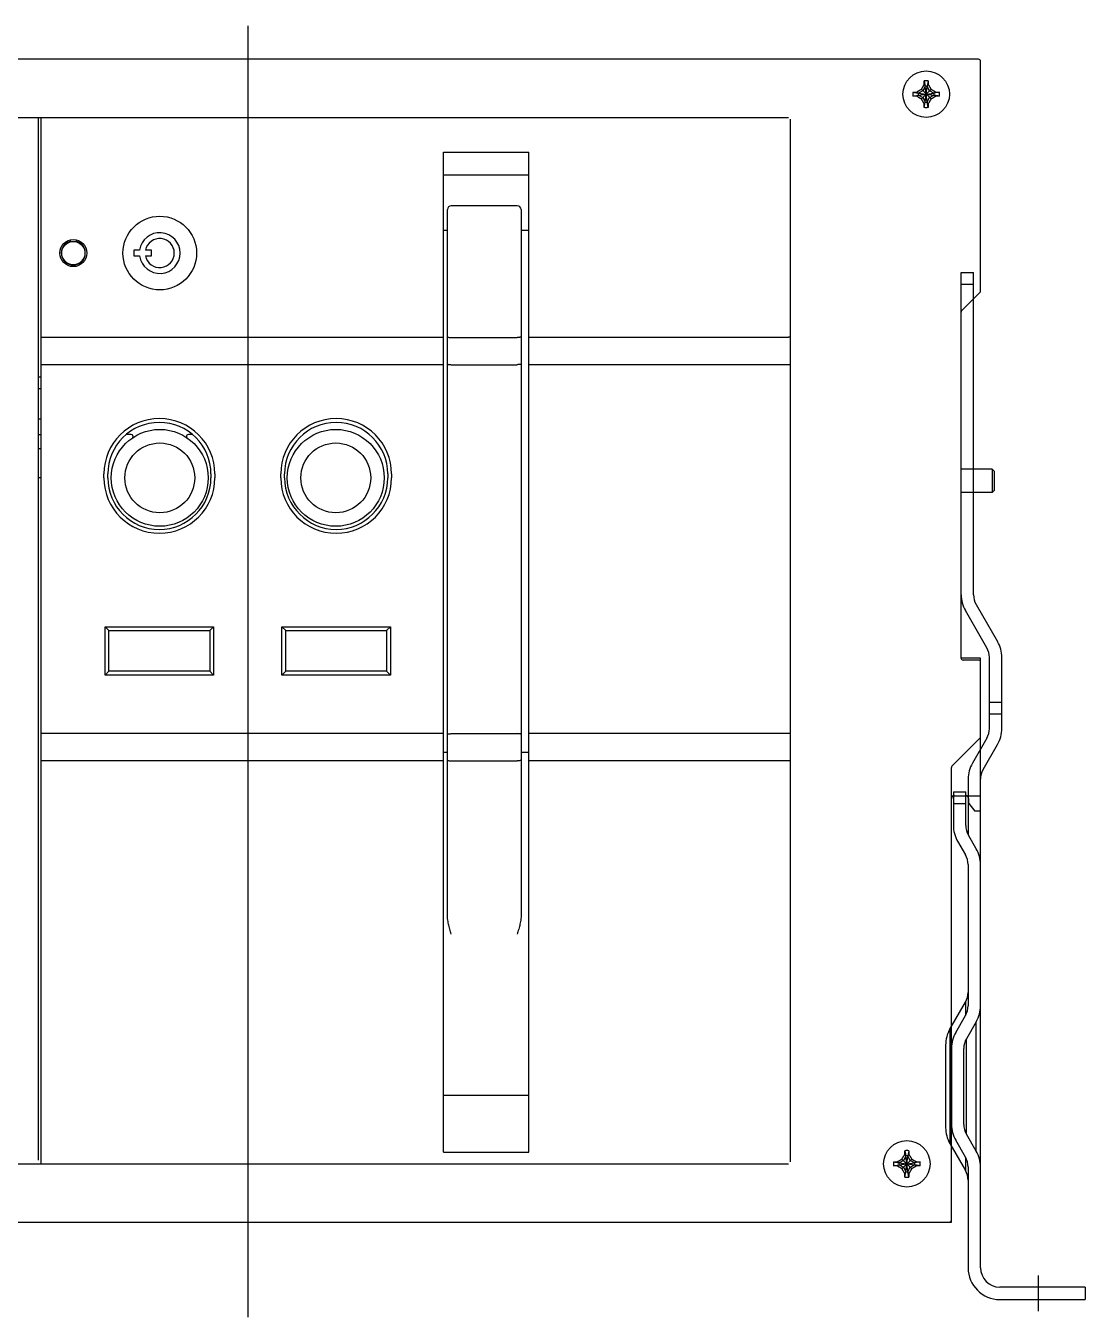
# Model space of a CAD drawing. Header units: inches. Extents: x 0 to 432, y 0 to 333.
# Drawn here: x 158.8 to 432, y 0 to 333.2 of the extents above; entities that cross this region are included whole.
import ezdxf

# ---------------------------------------------------------------- set-up
doc = ezdxf.new("R2010")
doc.units = ezdxf.units.IN
doc.layers.add('1', color=1, linetype='Continuous')

# ---------------------------------------------------------------- blocks, each defined once
blk = doc.blocks.new('A$C7F836B4E')
at = {"color": 7, "linetype": 'Continuous'}
for p, q in [((4, 184.84), (4, 268)), ((4, 268), (7.2, 268)), ((7.2, 184.84), (7.2, 268)), ((4, 265), (7.2, 265)), ((10.63, 171.16), (5.1, 180.74)), ((7.87, 182.34), (13.4, 172.76)), ((11.3, 150.34), (11.3, 168.66)), ((14.5, 150.34), (14.5, 168.66)), ((14.5, 157), (11.3, 157)), ((14.5, 154), (11.3, 154)), ((10.63, 147.84), (6.9, 141.38)), ((9.67, 139.78), (13.4, 146.24)), ((5.8, 137.28), (5.8, 122.99)), ((9, 11.2), (9, 137.28)), ((2, 134), (2, 125.34)), ((2, 134), (5.2, 134)), ((5.2, 125.34), (5.2, 134)), ((2, 131), (5.2, 131)), ((3.1, 121.24), (5.13, 117.72)), ((7.9, 119.32), (5.87, 122.84)), ((5.8, 115.22), (5.8, 78.79)), ((1.1, 72.76), (5.13, 79.74)), ((5.13, 79.74), (5.13, 76.29)), ((2.6, 71.9), (5.13, 76.29)), ((7.9, 74.69), (5.37, 70.3)), ((7.9, 41.31), (7.9, 74.69)), ((1.1, 72.76), (1.1, 43.24)), ((5.37, 45.7), (5.37, 70.3)), ((0, 68.66), (0, 47.34)), ((1.5, 67.8), (1.5, 48.2)), ((4.7, 48.2), (4.7, 67.8)), ((5.13, 39.71), (2.6, 44.1)), ((7.9, 41.31), (5.37, 45.7)), ((1.1, 43.24), (5.13, 36.26)), ((5.13, 39.71), (5.13, 36.26)), ((5.8, 37.21), (5.8, 11.2)), ((36, 6.2), (14, 6.2)), ((36, 6.2), (36, 3)), ((14, 3), (36, 3))]:
    blk.add_line(p, q, dxfattribs=at)
for centre, radius, start, end in [((12.2, 184.84), 8.2, 180, 210), ((12.2, 184.84), 5, 180, 210), ((6.3, 168.66), 5, 0, 30), ((6.3, 168.66), 8.2, 0, 30), ((6.3, 150.34), 5, 330, 0), ((6.3, 150.34), 8.2, 330, 0), ((14, 137.28), 8.2, 150, 180), ((14, 137.28), 5, 150, 180), ((10.2, 125.34), 8.2, 180, 210), ((10.2, 125.34), 5, 180, 210), ((0.8, 115.22), 5, 0, 30), ((0.8, 115.22), 8.2, 0, 30), ((0.8, 82.24), 5, 330, 360), ((0.8, 78.79), 5, 330, 0), ((0.8, 78.79), 8.2, 330, 0), ((8.2, 68.66), 8.2, 150, 180), ((9.7, 67.8), 8.2, 150, 180), ((9.7, 67.8), 5, 150, 180), ((8.2, 47.34), 8.2, 180, 210), ((9.7, 48.2), 8.2, 180, 210), ((9.7, 48.2), 5, 180, 210), ((0.8, 37.21), 8.2, 0, 30), ((0.8, 37.21), 5, 0, 30), ((0.8, 33.76), 5, 0, 30), ((14, 11.2), 8.2, 180, 270), ((14, 11.2), 5, 180, 270)]:
    blk.add_arc(centre, radius, start, end, dxfattribs=at)
at = {"layer": '1'}
blk.add_line((24, 0), (24, 9.2), dxfattribs=at)
blk = doc.blocks.new('hd2')
at = {"color": 7, "linetype": 'Continuous'}
for p, q in [((55144.46, -9607.38), (54767.66, -9607.38)), ((55144.96, -9667.17), (55144.96, -9607.88)), ((55129.71, -9617.63), (55132.21, -9615.13)), ((55129.71, -9615.13), (55132.21, -9617.63)), ((55130.71, -9614.43), (55130.09, -9615.51)), ((55130.43, -9613.92), (55130.71, -9614.43)), ((55130.46, -9612.98), (55130.71, -9614.33)), ((55130.71, -9618.44), (55131.21, -9614.33)), ((55130.71, -9614.33), (55130.71, -9614.43)), ((55131.21, -9618.44), (55130.71, -9614.33)), ((55130.71, -9618.34), (55131.21, -9614.43)), ((55131.21, -9618.34), (55130.71, -9614.43)), ((55131.46, -9612.98), (55131.21, -9614.33)), ((55131.21, -9614.43), (55131.48, -9613.92)), ((55131.21, -9614.43), (55131.21, -9614.33)), ((55131.83, -9615.51), (55131.21, -9614.43)), ((55127.55, -9615.88), (55128.9, -9616.13)), ((55127.55, -9616.88), (55128.9, -9616.63)), ((55128.5, -9615.86), (55129, -9616.13)), ((55128.5, -9616.91), (55129, -9616.63)), ((55129, -9616.13), (55128.9, -9616.13)), ((55128.9, -9616.63), (55133.01, -9616.13)), ((55128.9, -9616.13), (55133.01, -9616.63)), ((55128.9, -9616.63), (55129, -9616.63)), ((55130.09, -9615.51), (55129, -9616.13)), ((55129, -9616.63), (55132.91, -9616.13)), ((55129, -9616.13), (55132.91, -9616.63)), ((55129, -9616.63), (55130.09, -9617.26)), ((55130.09, -9617.26), (55130.71, -9618.34)), ((55130.71, -9618.34), (55130.43, -9618.84)), ((55130.46, -9619.79), (55130.71, -9618.44)), ((55130.71, -9618.34), (55130.71, -9618.44)), ((55131.21, -9618.34), (55131.83, -9617.26)), ((55131.21, -9618.44), (55131.21, -9618.34)), ((55131.48, -9618.84), (55131.21, -9618.34)), ((55131.46, -9619.79), (55131.21, -9618.44)), ((55132.91, -9616.13), (55131.83, -9615.51)), ((55131.83, -9617.26), (55132.91, -9616.63)), ((55133.42, -9615.86), (55132.91, -9616.13)), ((55133.01, -9616.13), (55132.91, -9616.13)), ((55132.91, -9616.63), (55133.01, -9616.63)), ((55132.91, -9616.63), (55133.42, -9616.91)), ((55134.36, -9615.88), (55133.01, -9616.13)), ((55134.36, -9616.88), (55133.01, -9616.63)), ((54815.96, -9622.38), (55095.46, -9622.38)), ((54901.96, -9891.38), (54901.96, -9622.38)), ((54902.66, -9892.38), (54902.66, -9622.38)), ((55095.96, -9891.88), (55095.96, -9622.88)), ((55006.46, -9889.38), (55006.46, -9631.38)), ((55006.46, -9631.38), (55028.46, -9631.38)), ((55028.46, -9889.38), (55028.46, -9631.38)), ((55006.46, -9637.16), (55028.46, -9637.16)), ((55025.46, -9645.18), (55008.46, -9645.18)), ((55007.46, -9828.3), (55007.46, -9646.18)), ((55026.46, -9646.18), (55026.46, -9828.3)), ((55006.46, -9651.5), (55007.46, -9651.5)), ((55026.46, -9651.5), (55028.46, -9651.5)), ((54910.11, -9653.99), (54910.11, -9654.4)), ((54910.26, -9654.18), (54910.11, -9654.18)), ((54910.26, -9654.46), (54910.26, -9653.96)), ((54911.66, -9653.96), (54911.66, -9654.46)), ((54911.81, -9654.18), (54911.66, -9654.18)), ((54911.81, -9654.4), (54911.81, -9653.99)), ((54928.06, -9656.63), (54926.56, -9656.63)), ((54926.56, -9656.63), (54926.56, -9658.13)), ((54926.56, -9658.13), (54928.06, -9658.13)), ((54931.09, -9656.63), (54929.59, -9656.63)), ((54929.59, -9658.13), (54931.09, -9658.13)), ((54931.09, -9658.13), (54931.09, -9656.63)), ((55140.11, -9672.24), (55144.81, -9667.53)), ((55139.96, -9761.88), (55139.96, -9672.59)), ((54902.66, -9679.08), (55006.46, -9679.08)), ((55008.46, -9679.18), (55025.46, -9679.18)), ((55028.46, -9679.08), (55095.46, -9679.08)), ((54902.66, -9686.15), (55006.46, -9686.15)), ((55008.46, -9686.18), (55025.46, -9686.18)), ((55028.46, -9686.15), (55095.46, -9686.15)), ((54902.66, -9689.38), (54901.96, -9689.38)), ((54902.66, -9692.38), (54902.16, -9692.38)), ((54901.96, -9700.18), (54902.66, -9700.18)), ((54901.96, -9704.18), (54902.66, -9704.18)), ((54925.88, -9704.18), (54924.64, -9704.18)), ((54941.68, -9704.18), (54940.64, -9704.18)), ((54902.66, -9707.88), (54901.96, -9707.88)), ((54902.66, -9715.38), (54901.96, -9715.38)), ((54918.86, -9715.38), (54918.86, -9714.38)), ((54919.86, -9715.38), (54919.86, -9714.38)), ((54946.46, -9714.38), (54946.46, -9715.38)), ((54947.46, -9714.38), (54947.46, -9715.38)), ((54964.46, -9715.38), (54964.46, -9714.38)), ((54965.46, -9715.38), (54965.46, -9714.38)), ((54992.06, -9714.38), (54992.06, -9715.38)), ((54993.06, -9714.38), (54993.06, -9715.38)), ((55147.96, -9713.13), (55139.96, -9713.13)), ((55148.46, -9713.63), (55147.96, -9713.13)), ((55147.96, -9713.13), (55147.96, -9719.13)), ((55148.46, -9713.63), (55148.46, -9718.63)), ((55148.46, -9718.63), (55147.96, -9719.13)), ((55147.96, -9719.13), (55139.96, -9719.13)), ((54919.16, -9753.78), (54947.16, -9753.78)), ((54919.16, -9753.78), (54920.16, -9754.78)), ((54919.16, -9766.28), (54919.16, -9753.78)), ((54920.16, -9754.78), (54946.16, -9754.78)), ((54920.16, -9765.28), (54920.16, -9754.78)), ((54947.16, -9753.78), (54946.16, -9754.78)), ((54946.16, -9754.78), (54946.16, -9765.28)), ((54947.16, -9753.78), (54947.16, -9766.28)), ((54964.76, -9753.78), (54992.76, -9753.78)), ((54964.76, -9753.78), (54965.76, -9754.78)), ((54964.76, -9766.28), (54964.76, -9753.78)), ((54965.76, -9754.78), (54991.76, -9754.78)), ((54965.76, -9765.28), (54965.76, -9754.78)), ((54992.76, -9753.78), (54991.76, -9754.78)), ((54991.76, -9754.78), (54991.76, -9765.28)), ((54992.76, -9753.78), (54992.76, -9766.28)), ((55144.96, -9761.88), (55139.96, -9761.88)), ((55144.96, -9801.38), (55144.96, -9761.88)), ((54919.16, -9766.28), (54920.16, -9765.28)), ((54946.16, -9765.28), (54920.16, -9765.28)), ((54947.16, -9766.28), (54946.16, -9765.28)), ((54964.76, -9766.28), (54965.76, -9765.28)), ((54991.76, -9765.28), (54965.76, -9765.28)), ((54992.76, -9766.28), (54991.76, -9765.28)), ((55144.46, -9762.38), (55140.46, -9762.38)), ((54947.16, -9766.28), (54919.16, -9766.28)), ((54992.76, -9766.28), (54964.76, -9766.28)), ((54902.66, -9781.21), (55006.46, -9781.21)), ((55008.46, -9781.38), (55025.46, -9781.38)), ((55028.46, -9781.21), (55095.46, -9781.21)), ((55137.61, -9789.74), (55144.81, -9782.53)), ((54902.66, -9788.28), (55006.46, -9788.28)), ((55006.46, -9786.18), (55007.46, -9786.18)), ((55008.46, -9788.38), (55025.46, -9788.38)), ((55026.46, -9786.18), (55028.46, -9786.18)), ((55028.46, -9788.28), (55095.46, -9788.28)), ((55137.46, -9907.38), (55137.46, -9790.09)), ((55138.26, -9797.38), (55144.96, -9797.38)), ((55141.96, -9799.38), (55141.96, -9798.18)), ((55141.96, -9799.38), (55143.46, -9801.38)), ((55144.96, -9801.38), (55143.46, -9801.38)), ((55006.46, -9874.64), (55028.46, -9874.64)), ((55006.46, -9889.38), (55028.46, -9889.38)), ((55122.55, -9891.88), (55123.9, -9892.13)), ((55123.5, -9891.86), (55124, -9892.13)), ((55125.09, -9891.51), (55124, -9892.13)), ((55124.71, -9891.13), (55127.21, -9893.63)), ((55124.71, -9893.63), (55127.21, -9891.13)), ((55125.71, -9890.43), (55125.09, -9891.51)), ((55125.43, -9889.92), (55125.71, -9890.43)), ((55125.46, -9888.98), (55125.71, -9890.33)), ((55126.21, -9894.44), (55125.71, -9890.33)), ((55125.71, -9890.33), (55125.71, -9890.43)), ((55125.71, -9894.44), (55126.21, -9890.33)), ((55126.21, -9894.34), (55125.71, -9890.43)), ((55125.71, -9894.34), (55126.21, -9890.43)), ((55126.46, -9888.98), (55126.21, -9890.33)), ((55126.21, -9890.43), (55126.48, -9889.92)), ((55126.21, -9890.43), (55126.21, -9890.33)), ((55126.83, -9891.51), (55126.21, -9890.43)), ((55127.91, -9892.13), (55126.83, -9891.51)), ((55128.42, -9891.86), (55127.91, -9892.13)), ((55129.36, -9891.88), (55128.01, -9892.13)), ((54816.46, -9892.38), (55095.46, -9892.38)), ((55122.55, -9892.88), (55123.9, -9892.63)), ((55123.5, -9892.91), (55124, -9892.63)), ((55123.9, -9892.63), (55128.01, -9892.13)), ((55124, -9892.13), (55123.9, -9892.13)), ((55123.9, -9892.13), (55128.01, -9892.63)), ((55123.9, -9892.63), (55124, -9892.63)), ((55124, -9892.63), (55127.91, -9892.13)), ((55124, -9892.13), (55127.91, -9892.63)), ((55124, -9892.63), (55125.09, -9893.26)), ((55125.09, -9893.26), (55125.71, -9894.34)), ((55125.71, -9894.34), (55125.43, -9894.84)), ((55125.46, -9895.79), (55125.71, -9894.44)), ((55125.71, -9894.34), (55125.71, -9894.44)), ((55126.21, -9894.34), (55126.83, -9893.26)), ((55126.48, -9894.84), (55126.21, -9894.34)), ((55126.21, -9894.44), (55126.21, -9894.34)), ((55126.46, -9895.79), (55126.21, -9894.44)), ((55126.83, -9893.26), (55127.91, -9892.63)), ((55128.01, -9892.13), (55127.91, -9892.13)), ((55127.91, -9892.63), (55128.01, -9892.63)), ((55127.91, -9892.63), (55128.42, -9892.91)), ((55129.36, -9892.88), (55128.01, -9892.63)), ((54774.46, -9907.38), (55137.46, -9907.38))]:
    blk.add_line(p, q, dxfattribs=at)
for centre, radius in [((55130.96, -9616.38), 6), ((54933.26, -9657.38), 9.5), ((54910.96, -9657.38), 3.5), ((54910.96, -9657.38), 3), ((54933.26, -9715.38), 12.5), ((54978.66, -9715.38), 12.5), ((54933.26, -9715.38), 9), ((54978.66, -9715.38), 9), ((55125.96, -9892.38), 6)]:
    blk.add_circle(centre, radius, dxfattribs=at)
for centre, radius, start, end in [((55144.46, -9607.88), 0.5, 0, 90), ((55130.96, -9616.38), 3.44, 81.6724, 98.3276), ((55130.96, -9616.38), 2.07, 83.0633, 96.9367), ((55130.96, -9616.38), 3.44, 171.6724, 188.3276), ((55130.96, -9616.38), 2.07, 173.0633, 186.9367), ((55130.96, -9616.38), 2.07, 263.0633, 276.9367), ((55130.96, -9616.38), 2.07, 353.0633, 6.9367), ((55130.96, -9616.38), 3.44, 351.6724, 8.3276), ((55130.96, -9616.38), 3.44, 261.6724, 278.3276), ((55008.46, -9646.18), 1, 90.0031, 180), ((55025.46, -9646.18), 1, 0, 90), ((54910.96, -9657.38), 3.1, 105.914, 74.086), ((54933.26, -9657.38), 5.25, 188.2132, 171.7868), ((54933.26, -9657.38), 3.75, 191.537, 168.463), ((55144.46, -9667.17), 0.5, 315, 0), ((55140.46, -9672.59), 0.5, 135, 180), ((54933.16, -9714.38), 14.3, 0, 180), ((54933.16, -9714.38), 13.3, 0, 180), ((54978.76, -9714.38), 14.3, 0, 180), ((54978.76, -9714.38), 13.3, 0, 180), ((54925.88, -9704.68), 0.5, 33.5028, 90.0092), ((54940.64, -9704.68), 0.5, 89.9912, 146.4971), ((54933.16, -9715.38), 14.3, 180, 0), ((54933.16, -9715.38), 13.3, 180, 0), ((54978.76, -9715.38), 14.3, 180, 0), ((54978.76, -9715.38), 13.3, 180, 0), ((55140.46, -9761.88), 0.5, 180, 270), ((55144.46, -9762.88), 0.5, 0, 90), ((55144.46, -9782.17), 0.5, 315, 0), ((55137.96, -9790.09), 0.5, 135, 180), ((55138.26, -9798.18), 0.8, 90, 180), ((55141.16, -9798.18), 0.8, 0, 90), ((55125.96, -9892.38), 3.44, 171.6724, 188.3276), ((55125.96, -9892.38), 3.44, 81.6724, 98.3276), ((55125.96, -9892.38), 2.07, 83.0633, 96.9367), ((55125.96, -9892.38), 3.44, 351.6724, 8.3276), ((55125.96, -9892.38), 2.07, 173.0633, 186.9367), ((55125.96, -9892.38), 2.07, 263.0633, 276.9367), ((55125.96, -9892.38), 2.07, 353.0633, 6.9367), ((55125.96, -9892.38), 3.44, 261.6724, 278.3276), ((55136.96, -9906.88), 0.5, 270, 0)]:
    blk.add_arc(centre, radius, start, end, dxfattribs=at)
for points, knots in [([(55128.5, -9615.86), (55128.56, -9615.82), (55128.67, -9615.75), (55128.83, -9615.65), (55128.99, -9615.56), (55129.14, -9615.47), (55129.28, -9615.38), (55129.42, -9615.3), (55129.57, -9615.21), (55129.66, -9615.16), (55129.71, -9615.13)], [0, 0, 0, 0, 0.205376, 0.395512, 0.574302, 0.745883, 0.913975, 1.079959, 1.244816, 1.409818, 1.409818, 1.409818, 1.409818]), ([(55129.71, -9615.13), (55129.74, -9615.08), (55129.79, -9614.99), (55129.88, -9614.85), (55129.96, -9614.7), (55130.05, -9614.56), (55130.14, -9614.41), (55130.23, -9614.26), (55130.33, -9614.09), (55130.4, -9613.98), (55130.43, -9613.92)], [0, 0, 0, 0, 0.165032, 0.329913, 0.495916, 0.664027, 0.835601, 1.014352, 1.204449, 1.409818, 1.409818, 1.409818, 1.409818]), ([(55130.43, -9613.92), (55130.43, -9613.88), (55130.44, -9613.79), (55130.44, -9613.65), (55130.44, -9613.56), (55130.44, -9613.51)], [0, 0, 0, 0, 0.1303623, 0.2663977, 0.408073, 0.408073, 0.408073, 0.408073]), ([(55130.44, -9613.51), (55130.45, -9613.45), (55130.45, -9613.33), (55130.45, -9613.15), (55130.46, -9613.04), (55130.46, -9612.98)], [0, 0, 0, 0, 0.1820912, 0.3611827, 0.5369597, 0.5369597, 0.5369597, 0.5369597]), ([(55131.46, -9612.98), (55131.46, -9613.04), (55131.46, -9613.15), (55131.47, -9613.33), (55131.47, -9613.45), (55131.48, -9613.51)], [0, 0, 0, 0, 0.175777, 0.3548685, 0.5369597, 0.5369597, 0.5369597, 0.5369597]), ([(55131.48, -9613.51), (55131.48, -9613.56), (55131.48, -9613.65), (55131.48, -9613.79), (55131.48, -9613.88), (55131.48, -9613.92)], [0, 0, 0, 0, 0.1414862, 0.2775215, 0.408073, 0.408073, 0.408073, 0.408073]), ([(55131.48, -9613.92), (55131.52, -9613.98), (55131.59, -9614.09), (55131.69, -9614.26), (55131.78, -9614.41), (55131.87, -9614.56), (55131.96, -9614.7), (55132.04, -9614.85), (55132.13, -9614.99), (55132.18, -9615.08), (55132.21, -9615.13)], [0, 0, 0, 0, 0.205369, 0.395466, 0.574217, 0.745791, 0.913902, 1.079905, 1.244785, 1.409818, 1.409818, 1.409818, 1.409818]), ([(55132.21, -9615.13), (55132.26, -9615.16), (55132.35, -9615.21), (55132.5, -9615.3), (55132.64, -9615.38), (55132.78, -9615.47), (55132.93, -9615.56), (55133.09, -9615.65), (55133.25, -9615.75), (55133.36, -9615.82), (55133.42, -9615.86)], [0, 0, 0, 0, 0.165148, 0.330103, 0.496173, 0.664375, 0.835987, 1.014646, 1.20459, 1.409818, 1.409818, 1.409818, 1.409818]), ([(55127.55, -9615.88), (55127.61, -9615.88), (55127.73, -9615.88), (55127.91, -9615.87), (55128.03, -9615.87), (55128.09, -9615.87)], [0, 0, 0, 0, 0.175777, 0.3548685, 0.5369597, 0.5369597, 0.5369597, 0.5369597]), ([(55128.09, -9616.9), (55128.03, -9616.9), (55127.91, -9616.89), (55127.73, -9616.89), (55127.61, -9616.88), (55127.55, -9616.88)], [0, 0, 0, 0, 0.1820912, 0.3611827, 0.5369597, 0.5369597, 0.5369597, 0.5369597]), ([(55128.09, -9615.87), (55128.14, -9615.87), (55128.23, -9615.86), (55128.37, -9615.86), (55128.46, -9615.86), (55128.5, -9615.86)], [0, 0, 0, 0, 0.1414932, 0.277527, 0.408073, 0.408073, 0.408073, 0.408073]), ([(55128.5, -9616.91), (55128.46, -9616.91), (55128.37, -9616.9), (55128.23, -9616.9), (55128.14, -9616.9), (55128.09, -9616.9)], [0, 0, 0, 0, 0.1303623, 0.2663977, 0.408073, 0.408073, 0.408073, 0.408073]), ([(55129.71, -9617.63), (55129.66, -9617.61), (55129.57, -9617.55), (55129.42, -9617.47), (55129.28, -9617.38), (55129.14, -9617.29), (55128.99, -9617.21), (55128.83, -9617.11), (55128.67, -9617.01), (55128.56, -9616.94), (55128.5, -9616.91)], [0, 0, 0, 0, 0.165032, 0.329913, 0.495916, 0.664027, 0.835601, 1.014351, 1.204449, 1.409818, 1.409818, 1.409818, 1.409818]), ([(55130.43, -9618.84), (55130.4, -9618.78), (55130.33, -9618.67), (55130.23, -9618.51), (55130.14, -9618.35), (55130.05, -9618.21), (55129.96, -9618.06), (55129.88, -9617.92), (55129.79, -9617.78), (55129.74, -9617.68), (55129.71, -9617.63)], [0, 0, 0, 0, 0.205305, 0.395403, 0.574189, 0.745798, 0.913922, 1.079923, 1.244793, 1.409818, 1.409818, 1.409818, 1.409818]), ([(55132.21, -9617.63), (55132.18, -9617.68), (55132.13, -9617.78), (55132.04, -9617.92), (55131.96, -9618.06), (55131.87, -9618.21), (55131.78, -9618.35), (55131.69, -9618.51), (55131.59, -9618.67), (55131.52, -9618.78), (55131.48, -9618.84)], [0, 0, 0, 0, 0.165148, 0.330103, 0.496173, 0.664376, 0.835987, 1.014646, 1.20459, 1.409818, 1.409818, 1.409818, 1.409818]), ([(55133.42, -9616.91), (55133.36, -9616.94), (55133.25, -9617.01), (55133.09, -9617.11), (55132.93, -9617.21), (55132.78, -9617.29), (55132.64, -9617.38), (55132.5, -9617.47), (55132.35, -9617.55), (55132.26, -9617.61), (55132.21, -9617.63)], [0, 0, 0, 0, 0.205369, 0.395466, 0.574217, 0.745791, 0.913902, 1.079905, 1.244785, 1.409818, 1.409818, 1.409818, 1.409818]), ([(55133.42, -9615.86), (55133.46, -9615.86), (55133.55, -9615.86), (55133.69, -9615.86), (55133.78, -9615.87), (55133.83, -9615.87)], [0, 0, 0, 0, 0.1303621, 0.2663976, 0.408073, 0.408073, 0.408073, 0.408073]), ([(55133.83, -9616.9), (55133.78, -9616.9), (55133.69, -9616.9), (55133.55, -9616.9), (55133.46, -9616.91), (55133.42, -9616.91)], [0, 0, 0, 0, 0.1414862, 0.2775215, 0.408073, 0.408073, 0.408073, 0.408073]), ([(55133.83, -9615.87), (55133.89, -9615.87), (55134.01, -9615.87), (55134.19, -9615.88), (55134.31, -9615.88), (55134.36, -9615.88)], [0, 0, 0, 0, 0.1820912, 0.3611827, 0.5369597, 0.5369597, 0.5369597, 0.5369597]), ([(55134.36, -9616.88), (55134.31, -9616.88), (55134.19, -9616.89), (55134.01, -9616.89), (55133.89, -9616.9), (55133.83, -9616.9)], [0, 0, 0, 0, 0.175777, 0.3548685, 0.5369597, 0.5369597, 0.5369597, 0.5369597]), ([(55130.44, -9619.25), (55130.44, -9619.2), (55130.44, -9619.11), (55130.44, -9618.97), (55130.43, -9618.89), (55130.43, -9618.84)], [0, 0, 0, 0, 0.1414864, 0.2775217, 0.408073, 0.408073, 0.408073, 0.408073]), ([(55130.46, -9619.79), (55130.46, -9619.73), (55130.45, -9619.61), (55130.45, -9619.43), (55130.45, -9619.31), (55130.44, -9619.25)], [0, 0, 0, 0, 0.175777, 0.3548685, 0.5369597, 0.5369597, 0.5369597, 0.5369597]), ([(55131.48, -9619.25), (55131.47, -9619.31), (55131.47, -9619.43), (55131.46, -9619.61), (55131.46, -9619.73), (55131.46, -9619.79)], [0, 0, 0, 0, 0.1820912, 0.3611827, 0.5369597, 0.5369597, 0.5369597, 0.5369597]), ([(55131.48, -9618.84), (55131.48, -9618.89), (55131.48, -9618.97), (55131.48, -9619.11), (55131.48, -9619.2), (55131.48, -9619.25)], [0, 0, 0, 0, 0.1303623, 0.2663977, 0.408073, 0.408073, 0.408073, 0.408073]), ([(55007.46, -9678.98), (55007.46, -9679.01), (55007.58, -9679.09), (55007.78, -9679.13), (55008.09, -9679.17), (55008.33, -9679.18), (55008.46, -9679.18)], [0, 0, 0, 0, 0.107699, 0.332146, 0.659765, 1.046704, 1.046704, 1.046704, 1.046704]), ([(55026.46, -9678.98), (55026.46, -9679.01), (55026.34, -9679.09), (55026.14, -9679.13), (55025.82, -9679.17), (55025.59, -9679.18), (55025.46, -9679.18)], [0, 0, 0, 0, 0.107699, 0.332146, 0.659765, 1.046704, 1.046704, 1.046704, 1.046704]), ([(55095.96, -9678.98), (55095.96, -9679.07), (55095.68, -9679.06), (55095.54, -9679.08), (55095.46, -9679.08)], [0, 0, 0, 0, 0.2629585, 0.5154883, 0.5154883, 0.5154883, 0.5154883]), ([(55007.46, -9685.98), (55007.46, -9686.01), (55007.58, -9686.09), (55007.78, -9686.13), (55008.09, -9686.17), (55008.33, -9686.18), (55008.46, -9686.18)], [0, 0, 0, 0, 0.107699, 0.332146, 0.659765, 1.046704, 1.046704, 1.046704, 1.046704]), ([(55026.46, -9685.98), (55026.46, -9686.01), (55026.34, -9686.09), (55026.14, -9686.13), (55025.82, -9686.17), (55025.59, -9686.18), (55025.46, -9686.18)], [0, 0, 0, 0, 0.107699, 0.332146, 0.659765, 1.046704, 1.046704, 1.046704, 1.046704]), ([(55095.46, -9686.15), (55095.54, -9686.15), (55095.68, -9686.13), (55095.96, -9686.14), (55095.96, -9686.05)], [0, 0, 0, 0, 0.2525298, 0.5154883, 0.5154883, 0.5154883, 0.5154883]), ([(54926.23, -9705.05), (54926.26, -9705.03), (54926.31, -9704.98), (54926.35, -9704.88), (54926.38, -9704.77), (54926.38, -9704.64), (54926.35, -9704.52), (54926.32, -9704.44), (54926.29, -9704.41)], [0, 0, 0, 0, 0.0954699, 0.2010595, 0.3190433, 0.4460932, 0.5750125, 0.6987745, 0.6987745, 0.6987745, 0.6987745]), ([(54940.23, -9704.41), (54940.2, -9704.44), (54940.16, -9704.52), (54940.14, -9704.64), (54940.14, -9704.77), (54940.16, -9704.88), (54940.21, -9704.98), (54940.26, -9705.03), (54940.29, -9705.05)], [0, 0, 0, 0, 0.1237615, 0.2526804, 0.3797301, 0.497716, 0.6033107, 0.6987723, 0.6987723, 0.6987723, 0.6987723]), ([(55007.46, -9781.59), (55007.46, -9781.55), (55007.58, -9781.48), (55007.78, -9781.43), (55008.09, -9781.39), (55008.33, -9781.38), (55008.46, -9781.38)], [0, 0, 0, 0, 0.107699, 0.332146, 0.659765, 1.046704, 1.046704, 1.046704, 1.046704]), ([(55026.46, -9781.59), (55026.46, -9781.55), (55026.34, -9781.48), (55026.14, -9781.43), (55025.82, -9781.39), (55025.59, -9781.38), (55025.46, -9781.38)], [0, 0, 0, 0, 0.107699, 0.332146, 0.659765, 1.046704, 1.046704, 1.046704, 1.046704]), ([(55095.46, -9781.21), (55095.54, -9781.21), (55095.68, -9781.24), (55095.96, -9781.23), (55095.96, -9781.32)], [0, 0, 0, 0, 0.2525298, 0.5154883, 0.5154883, 0.5154883, 0.5154883]), ([(55007.46, -9788.27), (55007.46, -9788.36), (55007.79, -9788.33), (55008.06, -9788.39), (55008.32, -9788.38), (55008.46, -9788.38)], [0, 0, 0, 0, 0.278483, 0.602556, 1.012149, 1.012149, 1.012149, 1.012149]), ([(55026.46, -9788.27), (55026.46, -9788.36), (55026.13, -9788.33), (55025.86, -9788.39), (55025.6, -9788.38), (55025.46, -9788.38)], [0, 0, 0, 0, 0.278483, 0.602556, 1.012149, 1.012149, 1.012149, 1.012149]), ([(55095.46, -9788.28), (55095.54, -9788.28), (55095.68, -9788.3), (55095.96, -9788.3), (55095.96, -9788.38)], [0, 0, 0, 0, 0.2525298, 0.5154883, 0.5154883, 0.5154883, 0.5154883]), ([(55008.46, -9833.14), (55008.39, -9832.92), (55008.26, -9832.48), (55008.07, -9831.82), (55007.9, -9831.16), (55007.73, -9830.49), (55007.6, -9829.81), (55007.49, -9829.08), (55007.46, -9828.57), (55007.46, -9828.3)], [0, 0, 0, 0, 0.683572, 1.371292, 2.059593, 2.743373, 3.430479, 4.156296, 4.960184, 4.960184, 4.960184, 4.960184]), ([(55026.46, -9828.3), (55026.46, -9828.57), (55026.43, -9829.08), (55026.32, -9829.81), (55026.18, -9830.5), (55026.02, -9831.17), (55025.84, -9831.83), (55025.65, -9832.48), (55025.52, -9832.92), (55025.46, -9833.14)], [0, 0, 0, 0, 0.810115, 1.537627, 2.22448, 2.907294, 3.593132, 4.278163, 4.960177, 4.960177, 4.960177, 4.960177]), ([(55122.55, -9891.88), (55122.61, -9891.88), (55122.73, -9891.88), (55122.91, -9891.87), (55123.03, -9891.87), (55123.09, -9891.87)], [0, 0, 0, 0, 0.175777, 0.3548685, 0.5369597, 0.5369597, 0.5369597, 0.5369597]), ([(55123.09, -9891.87), (55123.14, -9891.87), (55123.23, -9891.86), (55123.37, -9891.86), (55123.46, -9891.86), (55123.5, -9891.86)], [0, 0, 0, 0, 0.1414932, 0.277527, 0.408073, 0.408073, 0.408073, 0.408073]), ([(55123.5, -9891.86), (55123.56, -9891.82), (55123.67, -9891.75), (55123.83, -9891.65), (55123.99, -9891.56), (55124.14, -9891.47), (55124.28, -9891.38), (55124.42, -9891.3), (55124.57, -9891.21), (55124.66, -9891.16), (55124.71, -9891.13)], [0, 0, 0, 0, 0.205376, 0.395512, 0.574302, 0.745883, 0.913975, 1.079959, 1.244816, 1.409818, 1.409818, 1.409818, 1.409818]), ([(55124.71, -9891.13), (55124.74, -9891.08), (55124.79, -9890.99), (55124.88, -9890.85), (55124.96, -9890.7), (55125.05, -9890.56), (55125.14, -9890.41), (55125.23, -9890.26), (55125.33, -9890.09), (55125.4, -9889.98), (55125.43, -9889.92)], [0, 0, 0, 0, 0.165032, 0.329913, 0.495916, 0.664027, 0.835601, 1.014352, 1.204449, 1.409818, 1.409818, 1.409818, 1.409818]), ([(55125.43, -9889.92), (55125.43, -9889.88), (55125.44, -9889.79), (55125.44, -9889.65), (55125.44, -9889.56), (55125.44, -9889.51)], [0, 0, 0, 0, 0.1303623, 0.2663977, 0.408073, 0.408073, 0.408073, 0.408073]), ([(55125.44, -9889.51), (55125.45, -9889.45), (55125.45, -9889.33), (55125.45, -9889.15), (55125.46, -9889.04), (55125.46, -9888.98)], [0, 0, 0, 0, 0.1820912, 0.3611827, 0.5369597, 0.5369597, 0.5369597, 0.5369597]), ([(55126.46, -9888.98), (55126.46, -9889.04), (55126.46, -9889.15), (55126.47, -9889.33), (55126.47, -9889.45), (55126.48, -9889.51)], [0, 0, 0, 0, 0.175777, 0.3548685, 0.5369597, 0.5369597, 0.5369597, 0.5369597]), ([(55126.48, -9889.51), (55126.48, -9889.56), (55126.48, -9889.65), (55126.48, -9889.79), (55126.48, -9889.88), (55126.48, -9889.92)], [0, 0, 0, 0, 0.1414862, 0.2775215, 0.408073, 0.408073, 0.408073, 0.408073]), ([(55126.48, -9889.92), (55126.52, -9889.98), (55126.59, -9890.09), (55126.69, -9890.26), (55126.78, -9890.41), (55126.87, -9890.56), (55126.96, -9890.7), (55127.04, -9890.85), (55127.13, -9890.99), (55127.18, -9891.08), (55127.21, -9891.13)], [0, 0, 0, 0, 0.205369, 0.395466, 0.574217, 0.745791, 0.913902, 1.079905, 1.244785, 1.409818, 1.409818, 1.409818, 1.409818]), ([(55127.21, -9891.13), (55127.26, -9891.16), (55127.35, -9891.21), (55127.5, -9891.3), (55127.64, -9891.38), (55127.78, -9891.47), (55127.93, -9891.56), (55128.09, -9891.65), (55128.25, -9891.75), (55128.36, -9891.82), (55128.42, -9891.86)], [0, 0, 0, 0, 0.165148, 0.330103, 0.496173, 0.664375, 0.835987, 1.014646, 1.20459, 1.409818, 1.409818, 1.409818, 1.409818]), ([(55128.42, -9891.86), (55128.46, -9891.86), (55128.55, -9891.86), (55128.69, -9891.86), (55128.78, -9891.87), (55128.83, -9891.87)], [0, 0, 0, 0, 0.1303621, 0.2663976, 0.408073, 0.408073, 0.408073, 0.408073]), ([(55128.83, -9891.87), (55128.89, -9891.87), (55129.01, -9891.87), (55129.19, -9891.88), (55129.31, -9891.88), (55129.36, -9891.88)], [0, 0, 0, 0, 0.1820912, 0.3611827, 0.5369597, 0.5369597, 0.5369597, 0.5369597]), ([(55123.09, -9892.9), (55123.03, -9892.9), (55122.91, -9892.89), (55122.73, -9892.89), (55122.61, -9892.88), (55122.55, -9892.88)], [0, 0, 0, 0, 0.1820912, 0.3611827, 0.5369597, 0.5369597, 0.5369597, 0.5369597]), ([(55123.5, -9892.91), (55123.46, -9892.91), (55123.37, -9892.9), (55123.23, -9892.9), (55123.14, -9892.9), (55123.09, -9892.9)], [0, 0, 0, 0, 0.1303623, 0.2663977, 0.408073, 0.408073, 0.408073, 0.408073]), ([(55124.71, -9893.63), (55124.66, -9893.61), (55124.57, -9893.55), (55124.42, -9893.47), (55124.28, -9893.38), (55124.14, -9893.29), (55123.99, -9893.21), (55123.83, -9893.11), (55123.67, -9893.01), (55123.56, -9892.94), (55123.5, -9892.91)], [0, 0, 0, 0, 0.165032, 0.329913, 0.495916, 0.664027, 0.835601, 1.014351, 1.204449, 1.409818, 1.409818, 1.409818, 1.409818]), ([(55125.43, -9894.84), (55125.4, -9894.78), (55125.33, -9894.67), (55125.23, -9894.51), (55125.14, -9894.35), (55125.05, -9894.21), (55124.96, -9894.06), (55124.88, -9893.92), (55124.79, -9893.78), (55124.74, -9893.68), (55124.71, -9893.63)], [0, 0, 0, 0, 0.205305, 0.395403, 0.574189, 0.745798, 0.913922, 1.079923, 1.244793, 1.409818, 1.409818, 1.409818, 1.409818]), ([(55125.44, -9895.25), (55125.44, -9895.2), (55125.44, -9895.11), (55125.44, -9894.97), (55125.43, -9894.89), (55125.43, -9894.84)], [0, 0, 0, 0, 0.1414864, 0.2775217, 0.408073, 0.408073, 0.408073, 0.408073]), ([(55125.46, -9895.79), (55125.46, -9895.73), (55125.45, -9895.61), (55125.45, -9895.43), (55125.45, -9895.31), (55125.44, -9895.25)], [0, 0, 0, 0, 0.175777, 0.3548685, 0.5369597, 0.5369597, 0.5369597, 0.5369597]), ([(55126.48, -9895.25), (55126.47, -9895.31), (55126.47, -9895.43), (55126.46, -9895.61), (55126.46, -9895.73), (55126.46, -9895.79)], [0, 0, 0, 0, 0.1820912, 0.3611827, 0.5369597, 0.5369597, 0.5369597, 0.5369597]), ([(55127.21, -9893.63), (55127.18, -9893.68), (55127.13, -9893.78), (55127.04, -9893.92), (55126.96, -9894.06), (55126.87, -9894.21), (55126.78, -9894.35), (55126.69, -9894.51), (55126.59, -9894.67), (55126.52, -9894.78), (55126.48, -9894.84)], [0, 0, 0, 0, 0.165148, 0.330103, 0.496173, 0.664376, 0.835987, 1.014646, 1.20459, 1.409818, 1.409818, 1.409818, 1.409818]), ([(55126.48, -9894.84), (55126.48, -9894.89), (55126.48, -9894.97), (55126.48, -9895.11), (55126.48, -9895.2), (55126.48, -9895.25)], [0, 0, 0, 0, 0.1303623, 0.2663977, 0.408073, 0.408073, 0.408073, 0.408073]), ([(55128.42, -9892.91), (55128.36, -9892.94), (55128.25, -9893.01), (55128.09, -9893.11), (55127.93, -9893.21), (55127.78, -9893.29), (55127.64, -9893.38), (55127.5, -9893.47), (55127.35, -9893.55), (55127.26, -9893.61), (55127.21, -9893.63)], [0, 0, 0, 0, 0.205369, 0.395466, 0.574217, 0.745791, 0.913902, 1.079905, 1.244785, 1.409818, 1.409818, 1.409818, 1.409818]), ([(55128.83, -9892.9), (55128.78, -9892.9), (55128.69, -9892.9), (55128.55, -9892.9), (55128.46, -9892.91), (55128.42, -9892.91)], [0, 0, 0, 0, 0.1414862, 0.2775215, 0.408073, 0.408073, 0.408073, 0.408073]), ([(55129.36, -9892.88), (55129.31, -9892.88), (55129.19, -9892.89), (55129.01, -9892.89), (55128.89, -9892.9), (55128.83, -9892.9)], [0, 0, 0, 0, 0.175777, 0.3548685, 0.5369597, 0.5369597, 0.5369597, 0.5369597])]:
    blk.add_open_spline(points, degree=3, knots=knots, dxfattribs=at)
at = {"layer": '1'}
blk.add_line((54955.96, -9598.75), (54955.96, -9931.93), dxfattribs=at)
blk.add_blockref('A$C7F836B4E', (55135.96, -9930.38))

msp = doc.modelspace()

# ---------------------------------------------------------------- block references
msp.add_blockref('hd2', (-54739.96, 9931.93))

doc.saveas('drawing.dxf')
